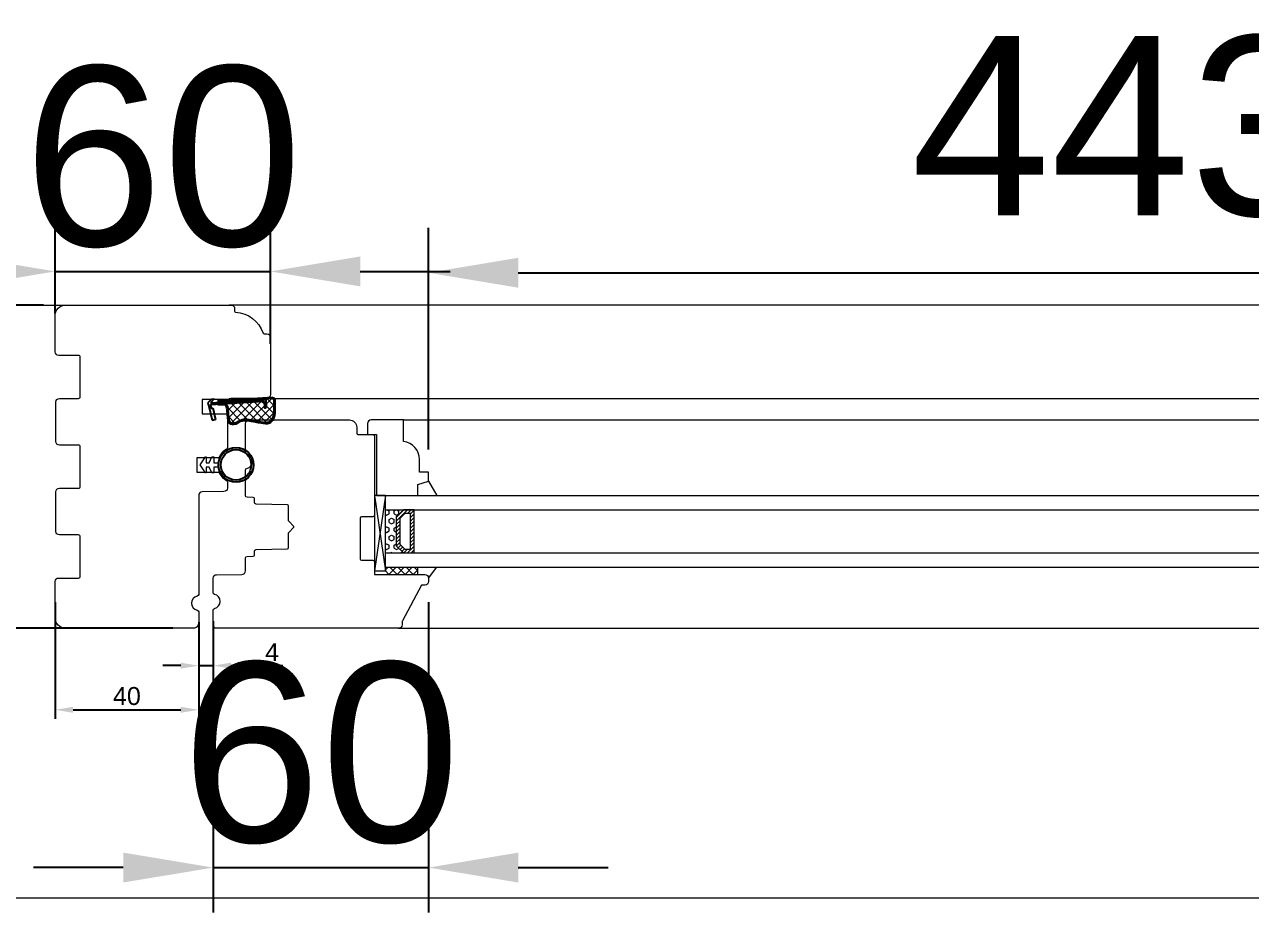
# Model space of a CAD drawing. Header units: millimetres. Extents: x 0 to 182016, y 11 to 3710.
# Drawn here: x 106336.3 to 106677.7, y 985.7 to 1232.9 of the extents above; entities that cross this region are included whole.
import ezdxf

# ---------------------------------------------------------------- set-up
doc = ezdxf.new("R2010")
doc.units = ezdxf.units.MM
for name, color, linetype, lineweight in [('Matmenys', 10, 'Continuous', 20), ('OTHER', 251, 'Continuous', 13), ('Stakta', 7, 'Continuous', 25), ('Testinės profilio linijos', 7, 'Continuous', 5)]:
    doc.layers.add(name, color=color, linetype=linetype, lineweight=lineweight)
doc.styles.get("Standard").update_dxf_attribs({"font": 'arial.ttf'})
doc.dimstyles.new('2', dxfattribs={"dimscale": 2, "dimtxt": 2.5, "dimasz": 2.5, "dimexe": 1.25, "dimexo": 0.625, "dimtad": 1, "dimtxsty": 'Standard', "dimcen": 2.5, "dimadec": 0, "dimazin": 0, "dimtfac": 1, "dimtmove": 0, "dimatfit": 3, "dimfxl": 1, "dimarcsym": 0})
doc.dimstyles.new('Padidinti matmenys', dxfattribs={"dimscale": 10, "dimtxt": 5, "dimasz": 2.5, "dimexe": 1.25, "dimexo": 0.625, "dimtad": 1, "dimdec": 1, "dimtxsty": 'Standard', "dimcen": 2.5, "dimadec": 0, "dimazin": 0, "dimtfac": 1, "dimtdec": 1, "dimtmove": 0, "dimatfit": 3, "dimfxl": 1, "dimarcsym": 0})

# ---------------------------------------------------------------- blocks, each defined once
blk = doc.blocks.new('*D1754')
at = {"layer": 'Defpoints', "color": 0, "transparency": 16777216}
for p in [(106344.8, 1073.31), (106384.8, 1067.81), (106384.8, 1042.13)]:
    blk.add_point(p, dxfattribs=at)
at = {"layer": 'Matmenys', "color": 0, "lineweight": -2, "transparency": 16777216}
for p, q in [((106344.8, 1072.06), (106344.8, 1039.63)), ((106384.8, 1066.56), (106384.8, 1039.63)), ((106349.8, 1042.13), (106379.8, 1042.13))]:
    blk.add_line(p, q, dxfattribs=at)
at = {"layer": 'Matmenys', "color": 0, "transparency": 16777216}
for points in [[(106349.8, 1042.96), (106349.8, 1041.3), (106344.8, 1042.13)], [(106379.8, 1042.96), (106379.8, 1041.3), (106384.8, 1042.13)]]:
    blk.add_solid(points, dxfattribs=at)
at = {"layer": 'Matmenys', "color": 0, "lineweight": 5, "transparency": 16777216, "insert": (106364.8, 1045.93), "char_height": 5, "attachment_point": 5}
blk.add_mtext('40', dxfattribs=at)
blk = doc.blocks.new('*D1755')
at = {"color": 0, "lineweight": -2, "transparency": 16777216}
for p, q in [((106344.8, 1152.56), (106344.8, 1176.68)), ((106404.8, 1144.06), (106404.8, 1176.68)), ((106319.8, 1164.18), (106294.8, 1164.18)), ((106344.8, 1164.18), (106404.8, 1164.18)), ((106429.8, 1164.18), (106454.8, 1164.18))]:
    blk.add_line(p, q, dxfattribs=at)
at = {"color": 0, "transparency": 16777216}
for points in [[(106319.8, 1168.35), (106319.8, 1160.01), (106344.8, 1164.18)], [(106429.8, 1168.35), (106429.8, 1160.01), (106404.8, 1164.18)]]:
    blk.add_solid(points, dxfattribs=at)
at = {"layer": 'Defpoints', "color": 0, "transparency": 16777216}
for p in [(106404.8, 1164.18), (106344.8, 1146.31), (106404.8, 1137.81)]:
    blk.add_point(p, dxfattribs=at)
at = {"color": 0, "lineweight": 5, "transparency": 16777216, "insert": (106374.8, 1195.96), "char_height": 50, "attachment_point": 5}
blk.add_mtext('60', dxfattribs=at)
blk = doc.blocks.new('*D1756')
at = {"color": 0, "lineweight": -2, "transparency": 16777216}
for p, q in [((106448.8, 1072.06), (106448.8, 985.7)), ((106388.8, 1061.81), (106388.8, 985.7)), ((106363.8, 998.2), (106338.8, 998.2)), ((106388.8, 998.2), (106448.8, 998.2)), ((106473.8, 998.2), (106498.8, 998.2))]:
    blk.add_line(p, q, dxfattribs=at)
at = {"color": 0, "transparency": 16777216}
for points in [[(106363.8, 1002.37), (106363.8, 994.04), (106388.8, 998.2)], [(106473.8, 1002.37), (106473.8, 994.04), (106448.8, 998.2)]]:
    blk.add_solid(points, dxfattribs=at)
at = {"layer": 'Defpoints', "color": 0, "transparency": 16777216}
for p in [(106448.8, 1078.31), (106388.8, 1068.06), (106448.8, 998.2)]:
    blk.add_point(p, dxfattribs=at)
at = {"color": 0, "lineweight": 5, "transparency": 16777216, "insert": (106418.8, 1029.98), "char_height": 50, "attachment_point": 5}
blk.add_mtext('60', dxfattribs=at)
blk = doc.blocks.new('*D1757')
at = {"color": 0, "lineweight": -2, "transparency": 16777216}
for p, q in [((106341.55, 1154.81), (106274.7, 1154.81)), ((106287.2, 1089.81), (106287.2, 1129.81)), ((106377.55, 1064.81), (106274.7, 1064.81))]:
    blk.add_line(p, q, dxfattribs=at)
at = {"color": 0, "transparency": 16777216}
for points in [[(106283.04, 1129.81), (106291.37, 1129.81), (106287.2, 1154.81)], [(106283.04, 1089.81), (106291.37, 1089.81), (106287.2, 1064.81)]]:
    blk.add_solid(points, dxfattribs=at)
at = {"layer": 'Defpoints', "color": 0, "transparency": 16777216}
for p in [(106287.2, 1154.81), (106347.8, 1154.81), (106383.8, 1064.81)]:
    blk.add_point(p, dxfattribs=at)
at = {"color": 0, "lineweight": 5, "transparency": 16777216, "insert": (106255.42, 1109.81), "char_height": 50, "attachment_point": 5, "rotation": 90}
blk.add_mtext('90', dxfattribs=at)
blk = doc.blocks.new('*D1758')
at = {"layer": 'Defpoints', "color": 0, "transparency": 16777216}
for p in [(106384.8, 1067.81), (106388.8, 1068.06), (106388.8, 1054.42)]:
    blk.add_point(p, dxfattribs=at)
at = {"layer": 'Matmenys', "color": 0, "lineweight": -2, "transparency": 16777216}
for p, q in [((106384.8, 1066.56), (106384.8, 1051.92)), ((106388.8, 1066.81), (106388.8, 1051.92)), ((106379.8, 1054.42), (106374.8, 1054.42)), ((106384.8, 1054.42), (106388.8, 1054.42)), ((106393.8, 1054.42), (106408.2, 1054.42))]:
    blk.add_line(p, q, dxfattribs=at)
at = {"layer": 'Matmenys', "color": 0, "transparency": 16777216}
for points in [[(106379.8, 1055.25), (106379.8, 1053.59), (106384.8, 1054.42)], [(106393.8, 1055.25), (106393.8, 1053.59), (106388.8, 1054.42)]]:
    blk.add_solid(points, dxfattribs=at)
at = {"layer": 'Matmenys', "color": 0, "lineweight": 5, "transparency": 16777216, "insert": (106405.22, 1058.17), "char_height": 5, "attachment_point": 5}
blk.add_mtext('4', dxfattribs=at)
blk = doc.blocks.new('*D1777')
at = {"color": 0, "lineweight": -2, "transparency": 16777216}
for p, q in [((106448.8, 1114.56), (106448.8, 1176.3)), ((106892.29, 1114.56), (106892.29, 1176.3)), ((106473.8, 1163.8), (106867.29, 1163.8))]:
    blk.add_line(p, q, dxfattribs=at)
at = {"color": 0, "transparency": 16777216}
for points in [[(106473.8, 1167.97), (106473.8, 1159.64), (106448.8, 1163.8)], [(106867.29, 1167.97), (106867.29, 1159.64), (106892.29, 1163.8)]]:
    blk.add_solid(points, dxfattribs=at)
at = {"layer": 'Defpoints', "color": 0, "transparency": 16777216}
for p in [(106892.29, 1163.8), (106448.8, 1108.31), (106892.29, 1108.31)]:
    blk.add_point(p, dxfattribs=at)
at = {"color": 0, "lineweight": 5, "transparency": 16777216, "insert": (106670.54, 1200.1), "char_height": 50, "attachment_point": 5}
blk.add_mtext('443,5', dxfattribs=at)

msp = doc.modelspace()

# ---------------------------------------------------------------- hatches: boundary and pattern name
at = {"lineweight": 0}
h = msp.add_hatch(dxfattribs=at)
h.set_pattern_fill('HEX', color=256, scale=0.25, angle=90, style=0)
h.set_pattern_definition([(90, (88089.5282, -11821.5974), (1.374815, -4e-16), [0.79375, -1.5875]), (330, (88089.5282, -11821.5974), (-0.6874075, -1.190624716), [0.79375, -1.5875]), (30, (88089.5282, -11820.8036), (0.6874075, -1.190624716), [0.79375, -1.5875])])
h.paths.add_polyline_path([(106436.7992252, 1085.8109378), (106441.7992252, 1085.8109378), (106439.7992252, 1087.8109378), (106439.7992252, 1095.8109378), (106441.7992252, 1097.8109378), (106436.7992252, 1097.8116468)])
h = msp.add_hatch(dxfattribs=at)
h.set_pattern_fill('JIS_WOOD', color=256, angle=90, style=0)
h.set_pattern_definition([(45, (88089.5282, -11821.59735), (0.5, -0.5), [])])
h.paths.add_polyline_path([(106439.7992252, 1095.8109378), (106439.7992252, 1087.8109378), (106441.7992252, 1085.8109378), (106444.7992252, 1085.8109378), (106444.8169586, 1097.8475204), (106441.7992252, 1097.8109378)])
h.paths.add_polyline_path([(106440.7992252, 1088.2251513), (106440.7992252, 1095.3967242), (106442.2134388, 1096.8109378), (106443.7992252, 1096.8109378), (106443.7992252, 1086.8109378), (106442.2134388, 1086.8109378)], flags=16)
at = {"lineweight": 0, "ltscale": 0.5}
h = msp.add_hatch(dxfattribs=at)
h.set_pattern_fill('ANSI37', color=256, scale=0.5, angle=90, style=0)
h.set_pattern_definition([(135, (106433.2992, 1079.8116), (-1.12253, -1.12253), []), (225, (106433.2992, 1079.8116), (1.12253, -1.12253), [])])
h.paths.add_polyline_path([(106445.7992252, 1081.8116468), (106436.7992252, 1081.8116468), (106436.7992252, 1079.8116468), (106445.7992252, 1079.8116468)])
at = {"layer": 'Matmenys'}
h = msp.add_hatch(dxfattribs=at)
h.set_pattern_fill('ANSI37', color=252, scale=0.5, angle=-180, style=0)
h.set_pattern_definition([(225, (-49524.1905, -1098353.8803), (1.1225320151, -1.1225320151), []), (315, (-49524.1905, -1098353.8803), (1.1225320151, 1.1225320151), [])])
edge = h.paths.add_edge_path()
edge.add_arc((106402.8850734, 1127.9313767), 0.1, 363.589345612, 453.589345612, ccw=False)
edge.add_line((106402.9848772, 1127.9376372), (106403.0819604, 1126.3899514))
edge.add_arc((106403.33147, 1126.4056027), 0.25, 183.589345612, 363.589345612)
edge.add_line((106403.5809796, 1126.4212539), (106403.452594, 1128.4679588))
edge.add_arc((106403.3527901, 1128.4616983), 0.1, 363.589345612, 453.589345619)
edge.add_line((106403.3465296, 1128.5615022), (106403.3417847, 1128.6371452))
edge.add_line((106403.3417847, 1128.6371452), (106405.3235856, 1128.7614595))
edge.add_spline(control_points=[(106405.3235856, 1128.7614595), (106405.4027441, 1128.7496572), (106405.4727357, 1128.7384817), (106405.5564865, 1128.7166877), (106405.5800508, 1128.7073019), (106405.6039339, 1128.694607), (106405.6119935, 1128.6883578), (106405.6364813, 1128.662769), (106405.6553742, 1128.633532), (106405.6890775, 1128.5292122), (106405.7021995, 1128.45628), (106405.7219016, 1128.2032969), (106405.7114033, 1127.9894628), (106405.6920751, 1127.5469844), (106405.6875998, 1127.3276555), (106405.6865236, 1126.9077646), (106405.6895556, 1126.7046785), (106405.702266, 1126.1144711), (106405.7154424, 1125.746421), (106405.7151808, 1124.9932396), (106405.6966844, 1124.6164897), (106405.5934981, 1124.0233853), (106405.533604, 1123.7958143), (106405.3805684, 1123.3987131), (106405.297819, 1123.2269254), (106405.0938189, 1122.8857577), (106404.9737041, 1122.719555), (106404.706259, 1122.4283953), (106404.5585853, 1122.3048153), (106404.2774007, 1122.1450966), (106404.1421045, 1122.0975426), (106403.8408057, 1122.0379377), (106403.6772057, 1122.0272343), (106403.0926089, 1122.0409782), (106402.6286933, 1122.1357324), (106401.7361972, 1122.3074747), (106401.3091169, 1122.3911693), (106400.2307683, 1122.6023556), (106399.5727177, 1122.7360897), (106398.5796158, 1122.8610157), (106398.2760147, 1122.8915096), (106397.653971, 1122.915845), (106397.338067, 1122.9083043), (106396.7888588, 1122.8234199), (106396.5527753, 1122.7620813), (106396.1521239, 1122.589621), (106395.9934914, 1122.4947725), (106395.6948326, 1122.3105041), (106395.5533754, 1122.2206466), (106395.2515925, 1122.0645635), (106395.0865398, 1121.9945934), (106394.7214181, 1121.8748621), (106394.520468, 1121.8318596), (106394.1810513, 1121.8079609), (106394.0390659, 1121.8211667), (106393.8438452, 1121.881206), (106393.7785174, 1121.9179461), (106393.651794, 1122.0264953), (106393.5926162, 1122.0985614), (106393.4355386, 1122.362649), (106393.3540389, 1122.6037573), (106393.2374217, 1123.1541683), (106393.2008902, 1123.4623634), (106393.1476187, 1124.0585812), (106393.1283962, 1124.3461322), (106393.0850368, 1124.876622), (106393.0629006, 1125.1248805), (106393.0266862, 1125.5296828), (106393.0125998, 1125.6870861), (106392.9844777, 1126.0110185), (106392.9694417, 1126.1893357), (106392.9011567, 1126.4922028), (106392.8655216, 1126.6100248), (106392.7699249, 1126.8225036), (106392.7167779, 1126.9164184), (106392.5981372, 1127.0616121), (106392.542515, 1127.1166303), (106392.4187478, 1127.2057222), (106392.3551207, 1127.2386016), (106392.2362567, 1127.2867698), (106392.1791796, 1127.303651), (106392.0785992, 1127.3295949), (106392.0342036, 1127.3393125), (106391.9932074, 1127.3483485)], knot_values=[0, 0, 0, 0, 0.2245066002, 0.2245066002, 0.377043448, 0.377043448, 0.5295802957, 0.5295802957, 0.8082977366, 0.8082977366, 1.0870151774, 1.0870151774, 1.6244414062, 1.6244414062, 2.161867635, 2.161867635, 2.6992938638, 2.6992938638, 3.7741463214, 3.7741463214, 5.0334406395, 5.0334406395, 5.8656302806, 5.8656302806, 6.5060139406, 6.5060139406, 7.1463976006, 7.1463976006, 7.7996240151, 7.7996240151, 8.3563201169, 8.3563201169, 8.9130162187, 8.9130162187, 10.239934143, 10.239934143, 11.5668520673, 11.5668520673, 13.5970761059, 13.5970761059, 14.4582175179, 14.4582175179, 15.3193589298, 15.3193589298, 15.9856015553, 15.9856015553, 16.5061017172, 16.5061017172, 17.0266018791, 17.0266018791, 17.547102041, 17.547102041, 18.1672448488, 18.1672448488, 18.7176261004, 18.7176261004, 19.1465766047, 19.1465766047, 19.5755271091, 19.5755271091, 20.3898249977, 20.3898249977, 21.2041228863, 21.2041228863, 21.9655448497, 21.9655448497, 22.7269668131, 22.7269668131, 23.2229068178, 23.2229068178, 23.7188468224, 23.7188468224, 24.0184411081, 24.0184411081, 24.2549295987, 24.2549295987, 24.4119994701, 24.4119994701, 24.5501072405, 24.5501072405, 24.6882150108, 24.6882150108, 24.8099116426, 24.8099116426, 24.8099116426, 24.8099116426], degree=3, periodic=0)
edge.add_line((106391.9932074, 1127.3483485), (106402.8788129, 1128.0311805))

# ---------------------------------------------------------------- linework, layer by layer
at = {"lineweight": 5}
for p, q in [((106294.7992249, 1154.8116468), (106347.7992252, 1154.8116468)), ((106294.7992249, 989.8116468), (107644.7770191, 989.8116468))]:
    msp.add_line(p, q, dxfattribs=at)
for p, q in [((106388.3913383, 1128.6252267), (106387.360997, 1127.558762)), ((106387.360997, 1127.558762), (106387.3922995, 1127.0597428)), ((106387.3922995, 1127.0597428), (106387.5395854, 1127.0689818)), ((106387.5395854, 1127.0689818), (106388.5230319, 1122.7218913)), ((106388.0450478, 1127.1006884), (106402.8788129, 1128.0311805)), ((106388.0450478, 1127.1006884), (106388.2822427, 1126.0522252)), ((106389.138979, 1128.6721247), (106388.0882657, 1127.6043821)), ((106388.0882657, 1127.6043821), (106403.3465296, 1128.5615022)), ((106388.3913383, 1128.6252267), (106389.138979, 1128.6721247)), ((106402.9848772, 1127.9376372), (106403.0819604, 1126.3899514)), ((106403.3465296, 1128.5615022), (106403.3417847, 1128.6371452)), ((106403.452594, 1128.4679588), (106403.5809796, 1126.4212539)), ((106388.2822427, 1126.0522252), (106388.7699186, 1126.1625526)), ((106388.7699186, 1126.1625526), (106389.4983838, 1122.9425461)), ((106388.5230319, 1122.7218913), (106389.4983838, 1122.9425461))]:
    msp.add_line(p, q)
at = {"color": 1}
for p, q in [((106405.3678258, 1129.0581796), (106390.0430104, 1128.0968849)), ((106405.3235856, 1128.7614595), (106390.0886408, 1127.8058022)), ((106391.9286345, 1127.0553803), (106390.1681833, 1126.9449507))]:
    msp.add_line(p, q, dxfattribs=at)
at = {"lineweight": 9}
for p, q in [((106441.7992252, 1122.8116468), (106899.288122, 1122.8116468)), ((106436.7993103, 1101.8116468), (106904.2880369, 1101.8116468)), ((106436.7993103, 1097.8116468), (106904.2880369, 1097.8116468)), ((106436.7993103, 1085.8116468), (106904.2880369, 1085.8116468)), ((106436.7993103, 1081.8116468), (106904.2880369, 1081.8116468))]:
    msp.add_line(p, q, dxfattribs=at)
at = {"lineweight": 0}
for p, q in [((106448.7992252, 1105.8116468), (106451.0858903, 1101.8116468)), ((106436.7992252, 1101.8109378), (106433.7992252, 1080.8109378)), ((106433.7992252, 1101.8109378), (106436.7992252, 1080.8109378)), ((106445.7992252, 1079.8116468), (106445.7992252, 1081.8116468)), ((106448.7992252, 1078.8116468), (106451.0858903, 1081.8116468))]:
    msp.add_line(p, q, dxfattribs=at)
msp.add_lwpolyline([(106441.7992252, 1116.8116468), (106441.7992252, 1122.8116468), (106432.7992252, 1122.8116468, 0.4142135624), (106431.7992252, 1121.8116468), (106431.7992252, 1118.8116468), (106434.2992252, 1118.8116468), (106434.2992252, 1101.8116468), (106445.7992252, 1101.8116468), (106445.7992252, 1104.8116468), (106448.7992252, 1105.8116468), (106448.7992252, 1108.3116468), (106446.2992252, 1108.3116468), (106446.2992252, 1111.8367097, 0.3851703882), (106441.7992252, 1116.8116468)], format="xyb", dxfattribs=at)
for points in [[(106433.7992252, 1101.8109378), (106433.7992252, 1080.8109378), (106436.7992252, 1080.8109378), (106436.7992252, 1101.8109378)], [(106439.7992252, 1095.8109378), (106439.7992252, 1087.8109378), (106441.7992252, 1085.8109378), (106444.7992252, 1085.8109378), (106444.7992252, 1097.8109378), (106441.7992252, 1097.8109378)], [(106440.7992252, 1095.3967242), (106440.7992252, 1088.2251513), (106442.2134388, 1086.8109378), (106443.7992252, 1086.8109378), (106443.7992252, 1096.8109378), (106442.2134388, 1096.8109378)]]:
    msp.add_lwpolyline(points, close=True, dxfattribs=at)
at = {"color": 18, "linetype": 'ByBlock', "true_color": 0x000000}
for radius in [4.85, 4.25]:
    msp.add_circle((106395.1917394, 1110.3105813), radius, dxfattribs=at)
for centre, radius, start, end in [((106402.8850734, 1127.9313767), 0.1, 3.589345609, 93.589345613), ((106403.3527901, 1128.4616983), 0.1, 3.589345609, 93.589345613), ((106403.33147, 1126.4056027), 0.25, 183.589345609, 3.589345609)]:
    msp.add_arc(centre, radius, start, end)
at = {"color": 1}
msp.add_spline([(106405.3678258, 1129.0581796), (106405.7293262, 1128.9676829), (106405.998867, 1127.6938244), (106405.5104777, 1123.0014514), (106404.4672799, 1121.9114451), (106402.3038081, 1121.8928287), (106400.6057683, 1122.2232026), (106398.4403274, 1122.570119), (106396.4036057, 1122.3706902), (106395.575361, 1121.8945212), (106393.7208208, 1121.6142579), (106392.8283749, 1124.3264364), (106392.7012074, 1125.805312), (106392.583236, 1126.4925799), (106392.2810304, 1126.9344652), (106391.9286345, 1127.0553803)], degree=3, dxfattribs=at)
msp.add_open_spline([(106405.3235856, 1128.7614595), (106405.4027441, 1128.7496572), (106405.4727357, 1128.7384817), (106405.5564865, 1128.7166877), (106405.5800508, 1128.7073019), (106405.6039339, 1128.694607), (106405.6119935, 1128.6883578), (106405.6364813, 1128.662769), (106405.6553742, 1128.633532), (106405.6890775, 1128.5292122), (106405.7021995, 1128.45628), (106405.7219016, 1128.2032969), (106405.7114033, 1127.9894628), (106405.6920751, 1127.5469844), (106405.6875998, 1127.3276555), (106405.6865236, 1126.9077646), (106405.6895556, 1126.7046785), (106405.702266, 1126.1144711), (106405.7154424, 1125.746421), (106405.7151808, 1124.9932396), (106405.6966844, 1124.6164897), (106405.5934981, 1124.0233853), (106405.533604, 1123.7958143), (106405.3805684, 1123.3987131), (106405.297819, 1123.2269254), (106405.0938189, 1122.8857577), (106404.9737041, 1122.719555), (106404.706259, 1122.4283953), (106404.5585853, 1122.3048153), (106404.2774007, 1122.1450966), (106404.1421045, 1122.0975426), (106403.8408057, 1122.0379377), (106403.6772057, 1122.0272343), (106403.0926089, 1122.0409782), (106402.6286933, 1122.1357324), (106401.7361972, 1122.3074747), (106401.3091169, 1122.3911693), (106400.2307683, 1122.6023556), (106399.5727177, 1122.7360897), (106398.5796158, 1122.8610157), (106398.2760147, 1122.8915096), (106397.653971, 1122.915845), (106397.338067, 1122.9083043), (106396.7888588, 1122.8234199), (106396.5527753, 1122.7620813), (106396.1521239, 1122.589621), (106395.9934914, 1122.4947725), (106395.6948326, 1122.3105041), (106395.5533754, 1122.2206466), (106395.2515925, 1122.0645635), (106395.0865398, 1121.9945934), (106394.7214181, 1121.8748621), (106394.520468, 1121.8318596), (106394.1810513, 1121.8079609), (106394.0390659, 1121.8211667), (106393.8438452, 1121.881206), (106393.7785174, 1121.9179461), (106393.651794, 1122.0264953), (106393.5926162, 1122.0985614), (106393.4355386, 1122.362649), (106393.3540389, 1122.6037573), (106393.2374217, 1123.1541683), (106393.2008902, 1123.4623634), (106393.1476187, 1124.0585812), (106393.1283962, 1124.3461322), (106393.0850368, 1124.876622), (106393.0629006, 1125.1248805), (106393.0266862, 1125.5296828), (106393.0125998, 1125.6870861), (106392.9844777, 1126.0110185), (106392.9694417, 1126.1893357), (106392.9011567, 1126.4922028), (106392.8655216, 1126.6100248), (106392.7699249, 1126.8225036), (106392.7167779, 1126.9164184), (106392.5981372, 1127.0616121), (106392.542515, 1127.1166303), (106392.4187478, 1127.2057222), (106392.3551207, 1127.2386016), (106392.2362567, 1127.2867698), (106392.1791796, 1127.303651), (106392.0785992, 1127.3295949), (106392.0342036, 1127.3393125), (106391.9932074, 1127.3483485)], degree=3, knots=[0, 0, 0, 0, 0.2245066002, 0.2245066002, 0.377043448, 0.377043448, 0.5295802957, 0.5295802957, 0.8082977366, 0.8082977366, 1.0870151774, 1.0870151774, 1.6244414062, 1.6244414062, 2.161867635, 2.161867635, 2.6992938638, 2.6992938638, 3.7741463214, 3.7741463214, 5.0334406395, 5.0334406395, 5.8656302806, 5.8656302806, 6.5060139406, 6.5060139406, 7.1463976006, 7.1463976006, 7.7996240151, 7.7996240151, 8.3563201169, 8.3563201169, 8.9130162187, 8.9130162187, 10.239934143, 10.239934143, 11.5668520673, 11.5668520673, 13.5970761059, 13.5970761059, 14.4582175179, 14.4582175179, 15.3193589298, 15.3193589298, 15.9856015553, 15.9856015553, 16.5061017172, 16.5061017172, 17.0266018791, 17.0266018791, 17.547102041, 17.547102041, 18.1672448488, 18.1672448488, 18.7176261004, 18.7176261004, 19.1465766047, 19.1465766047, 19.5755271091, 19.5755271091, 20.3898249977, 20.3898249977, 21.2041228863, 21.2041228863, 21.9655448497, 21.9655448497, 22.7269668131, 22.7269668131, 23.2229068178, 23.2229068178, 23.7188468224, 23.7188468224, 24.0184411081, 24.0184411081, 24.2549295987, 24.2549295987, 24.4119994701, 24.4119994701, 24.5501072405, 24.5501072405, 24.6882150108, 24.6882150108, 24.8099116426, 24.8099116426, 24.8099116426, 24.8099116426], dxfattribs=at)
at = {"layer": 'OTHER'}
msp.add_lwpolyline([(106390.3885295, 1109.7005552), (106388.9726207, 1109.7005552), (106388.9726207, 1108.0552738), (106388.4469385, 1108.0552738), (106387.7035976, 1109.7005552), (106386.9109779, 1109.7005552), (106386.9109779, 1108.0552738), (106386.6920871, 1108.0552738), (106385.1892059, 1110.3105813), (106386.6920871, 1112.5658888), (106386.9109779, 1112.5658888), (106386.9109779, 1110.9206075), (106387.7035976, 1110.9206075), (106388.4469385, 1112.5658888), (106388.9726207, 1112.5658888), (106388.9726207, 1110.9206075), (106390.3885295, 1110.9206075)], dxfattribs=at)
at = {"layer": 'Stakta', "color": 18, "lineweight": 5, "true_color": 0x000000}
for points in [[(106392.7992252, 1115.1149884, -0.2720281141), (106392.5426117, 1114.6782241, 0.164173551), (106390.3939005, 1112.3105813), (106384.2992252, 1112.3105813), (106384.2992252, 1108.3105813), (106390.3939005, 1108.3105813, 0.164173551), (106392.5426117, 1105.9429385, -0.2720281141), (106392.7992252, 1105.5061742), (106392.7992252, 1103.872773, -0.4116598905), (106391.8079517, 1102.8728111), (106385.7904987, 1102.8202976, 0.4116598905), (106384.7992252, 1101.8203356), (106384.7992252, 1074.2611366, -0.3563939587), (106384.3992252, 1073.7712386, 0.8164965809), (106384.3992252, 1069.852055, -0.3563939587), (106384.7992252, 1069.3621571), (106384.7992252, 1066.3116468, -0.4142135624), (106383.2992252, 1064.8116468), (106347.7992249, 1064.8116468, -0.4142135624), (106344.7992249, 1067.8116468), (106344.7992249, 1077.8116468, -0.4142135624), (106345.7992249, 1078.8116468), (106351.2992249, 1078.8116468, 0.4142135624), (106351.7992249, 1079.3116468), (106351.7992249, 1090.3116468, 0.4142135624), (106351.2992249, 1090.8116468), (106345.9992249, 1090.8116468, -0.4142135624), (106344.9992249, 1091.8116468), (106344.9992249, 1102.8116468, -0.4142135624), (106345.9992249, 1103.8116468), (106351.2992249, 1103.8116468, 0.4142135624), (106351.7992249, 1104.3116468), (106351.7992249, 1115.3116468, 0.4142135624), (106351.2992249, 1115.8116468), (106345.9992249, 1115.8116468, -0.4142135624), (106344.9992249, 1116.8116468), (106344.9992249, 1127.8116468, -0.4142135624), (106345.9992249, 1128.8116468), (106351.2992249, 1128.8116468, 0.4142135624), (106351.7992249, 1129.3116468), (106351.7992249, 1140.3116468, 0.4142135624), (106351.2992249, 1140.8116468), (106345.7992249, 1140.8116468, -0.4142135624), (106344.7992249, 1141.8116468), (106344.7992249, 1151.8116468, -0.4142135624), (106347.7992249, 1154.8116468), (106393.7992252, 1154.8116468, -0.4142135624), (106394.7992252, 1153.8116468), (106394.7992252, 1153.1023202, 0.4001549105), (106395.0847598, 1152.8026691, -0.3090857966), (106402.7340705, 1147.0143859, 0.3199404334), (106403.0158936, 1146.809756), (106403.8079517, 1146.8028438, -0.4116598905), (106404.7992252, 1145.8028819), (106404.7992252, 1129.9076805, -0.4116598905), (106403.8079517, 1128.9077185), (106393.7904987, 1128.8202976, 0.2023892741), (106393.0766681, 1128.5116468), (106385.7992252, 1128.5116468), (106385.7992252, 1124.5116468), (106392.7992252, 1124.5116468)], [(106400.2992252, 1085.2013535), (106400.2992252, 1086.2544751, -0.4091108014), (106400.790499, 1086.7543989), (106409.5044609, 1086.9065017, 0.4091108014), (106409.7992252, 1087.206456), (106409.7992252, 1091.230276, -0.1989123674), (106409.9456718, 1091.5838294), (106411.2113572, 1092.8495148, 0.4142135624), (106411.2113572, 1093.2737789), (106409.9456718, 1094.5394643, -0.1989123674), (106409.7992252, 1094.8930177), (106409.7992252, 1098.9168377, 0.4091108014), (106409.5044609, 1099.216792), (106400.790499, 1099.3688947, -0.4091108014), (106400.2992252, 1099.8688186), (106400.2992252, 1100.9219402, 0.4040262259), (106400.0096951, 1101.2217575), (106398.2817755, 1101.2820977, -0.4040262258), (106397.7992252, 1101.7817932), (106397.7992252, 1108.8621571, -0.3563939587), (106398.1992252, 1109.352055, 0.8164965809), (106398.1992252, 1113.2712386, -0.3563939587), (106397.7992252, 1113.7611366), (106397.7992252, 1121.8116468, -0.4142135624), (106398.7992252, 1122.8116468), (106426.7992252, 1122.8116468, -0.4142135624), (106428.7992252, 1120.8116468), (106428.7992252, 1119.1090402, 0.4116598905), (106429.0966073, 1118.8090516), (106433.3035885, 1118.7723379, -0.4116598905), (106433.7992252, 1118.2723569), (106433.7992252, 1096.3422099, -0.4116598905), (106433.3035885, 1095.842229), (106430.0966073, 1095.8142421, 0.4116598905), (106429.7992252, 1095.5142535), (106429.7992252, 1084.1090402, 0.4116598905), (106430.0966073, 1083.8090516), (106433.3035885, 1083.7810647, -0.4116598905), (106433.7992252, 1083.2810838), (106433.7992252, 1079.8116468), (106447.7992252, 1079.8116468, -0.4142135624), (106448.7992252, 1078.8116468), (106448.7992252, 1077.8204118, -0.4116598905), (106447.8079517, 1076.8204499), (106446.7992252, 1076.8116468), (106441.5406571, 1066.9217186, 0.1227845609), (106441.4821309, 1066.6869828), (106441.4821309, 1065.8116468, -0.4142135624), (106440.4821309, 1064.8116468), (106389.7992252, 1064.8116468, -0.4142135624), (106388.7992252, 1065.8116468), (106388.7992252, 1069.8621571, -0.3563939587), (106389.1992252, 1070.352055, 0.8164965809), (106389.1992252, 1074.2712386, -0.3563939587), (106388.7992252, 1074.7611366), (106388.7992252, 1078.7417938, -0.4116598905), (106389.7904987, 1079.7417557), (106396.8079518, 1079.8029961, 0.4116598905), (106397.7992252, 1080.802958), (106397.7992252, 1084.3414835, -0.4040361542), (106398.2817755, 1084.8411959), (106400.0096951, 1084.9015362, 0.4040262258)]]:
    msp.add_lwpolyline(points, format="xyb", close=True, dxfattribs=at)
at = {"layer": 'Testinės profilio linijos', "lineweight": 5}
for p, q in [((107545.7770188, 1154.8116468), (106393.2992252, 1154.8116468)), ((106393.6676878, 1128.8116468), (106947.4196594, 1128.8116468)), ((106440.4821107, 1064.8116468), (107499.0940915, 1064.8116468))]:
    msp.add_line(p, q, dxfattribs=at)

# ---------------------------------------------------------------- dimensions: what is measured, and where the dimension line sits
at = {"color": 1, "lineweight": 5}
dim = msp.add_linear_dim(base=(106892.288122, 1163.804424), p1=(106448.7992252, 1108.3116468), p2=(106892.288122, 1108.3116468), dimstyle='Padidinti matmenys', dxfattribs=at)
dim.commit()
dim.dimension.update_dxf_attribs({"geometry": '*D1777', "text_midpoint": (106670.5436736, 1200.102173)})
for base, p1, p2, angle, picture, middle in [((106404.7992252, 1164.178653), (106344.7992252, 1146.3116468), (106404.7992252, 1137.8116468), 180, '*D1755', (106374.7992252, 1164.178653)), ((106287.2017433, 1154.8116468), (106383.7992252, 1064.8116468), (106347.7992252, 1154.8116468), 90, '*D1757', (106287.2017433, 1109.8116468)), ((106448.7992252, 998.201914), (106388.7992252, 1068.0616468), (106448.7992252, 1078.3116468), 180, '*D1756', (106418.7992252, 998.201914))]:
    dim = msp.add_linear_dim(base=base, p1=p1, p2=p2, angle=angle, dimstyle='Padidinti matmenys', dxfattribs=at)
    dim.commit()
    dim.dimension.update_dxf_attribs({"geometry": picture, "text_midpoint": middle, "dimtype": 160})
at = {"layer": 'Matmenys', "lineweight": 5}
for base, p1, p2, picture, middle in [((106384.7992252, 1042.1287646), (106344.7992252, 1073.3116468), (106384.7992252, 1067.8116468), '*D1754', (106364.7992252, 1042.1287646)), ((106388.7992252, 1054.4191349), (106384.7992252, 1067.8116468), (106388.7992252, 1068.0616468), '*D1758', (106405.2200983, 1054.4191349))]:
    dim = msp.add_linear_dim(base=base, p1=p1, p2=p2, angle=180, dimstyle='2', override={"dimtmove": 0}, dxfattribs=at)
    dim.commit()
    dim.dimension.update_dxf_attribs({"geometry": picture, "text_midpoint": middle, "dimtype": 160})

doc.saveas('drawing.dxf')
